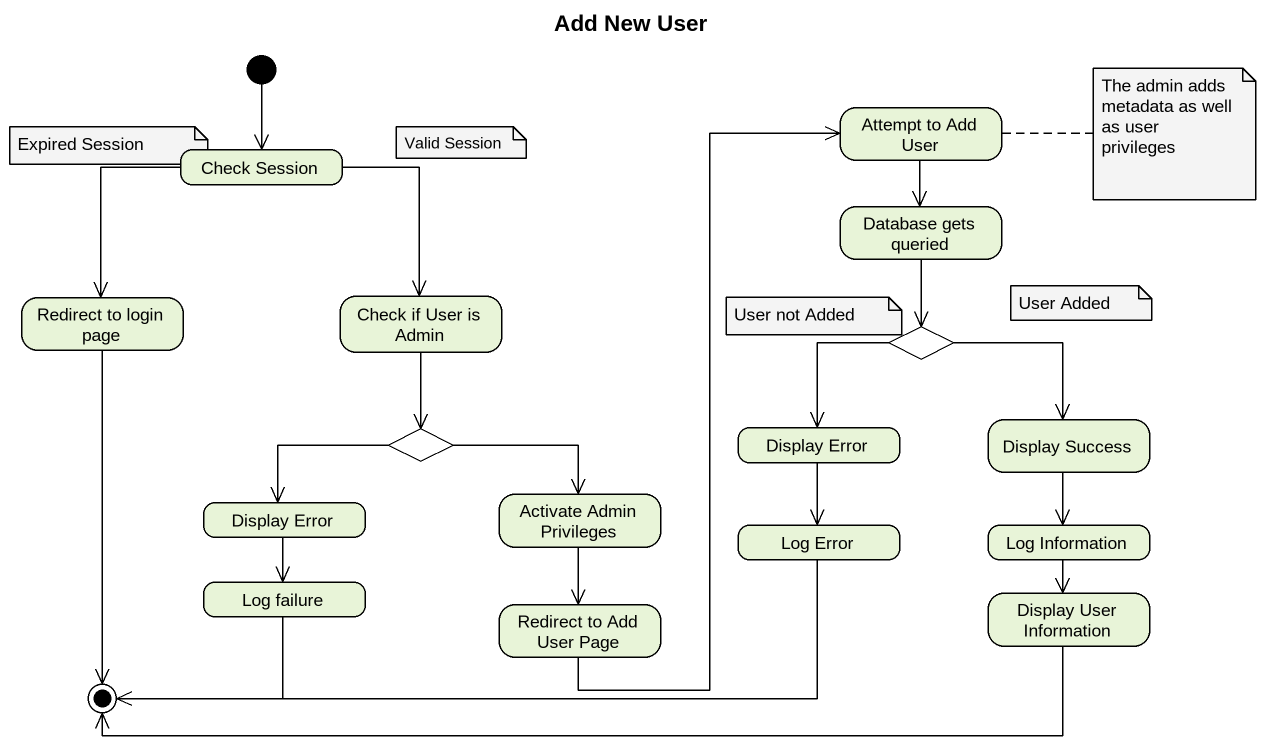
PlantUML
@startuml
title Add New User
hide empty description
state "Check Session" as Check_Session
state "Attempt to Add User" as Attempt_to_Add_User
state "Database gets queried" as Database_gets_queried
state "Check if User is Admin" as Check_if_User_is_Admin
state "Redirect to login page" as Redirect_to_login_page
state choice1 <<choice>>
state choice2 <<choice>>
state "Display Error" as Display_Error
state "Display Success" as Display_Success
state "Display Error" as Display_Error_2
state "Activate Admin Privileges" as Activate_Admin_Privileges
state "Log failure" as Log_failure
state "Log Error" as Log_Error
state "Log Information" as Log_Information
state "Redirect to Add User Page" as Redirect_to_Add_User_Page
state "Display User Information" as Display_User_Information
[*] --> Check_Session
Check_Session --> Check_if_User_is_Admin
Check_Session --> Redirect_to_login_page
Attempt_to_Add_User --> Database_gets_queried
Database_gets_queried --> choice1
Check_if_User_is_Admin --> choice2
choice1 --> Display_Error
choice1 --> Display_Success
choice2 -left-> Display_Error_2
choice2 -right-> Activate_Admin_Privileges
Display_Error --> Log_Error
Display_Success --> Log_Information
Display_Error_2 --> Log_failure
Activate_Admin_Privileges --> Redirect_to_Add_User_Page
Log_Information --> Display_User_Information
Redirect_to_Add_User_Page -up-> Attempt_to_Add_User
Redirect_to_login_page --> [*]
Log_failure -left-> [*]
Log_Error -left-> [*]
Display_User_Information -left-> [*]
note right of Attempt_to_Add_User : The admin adds metadata as well as user privileges
note as N2
  Expired Session
end note
note as N3
  Valid Session
end note
note as N4
  User Added
end note
note as N5
  User not Added
end note
@enduml
